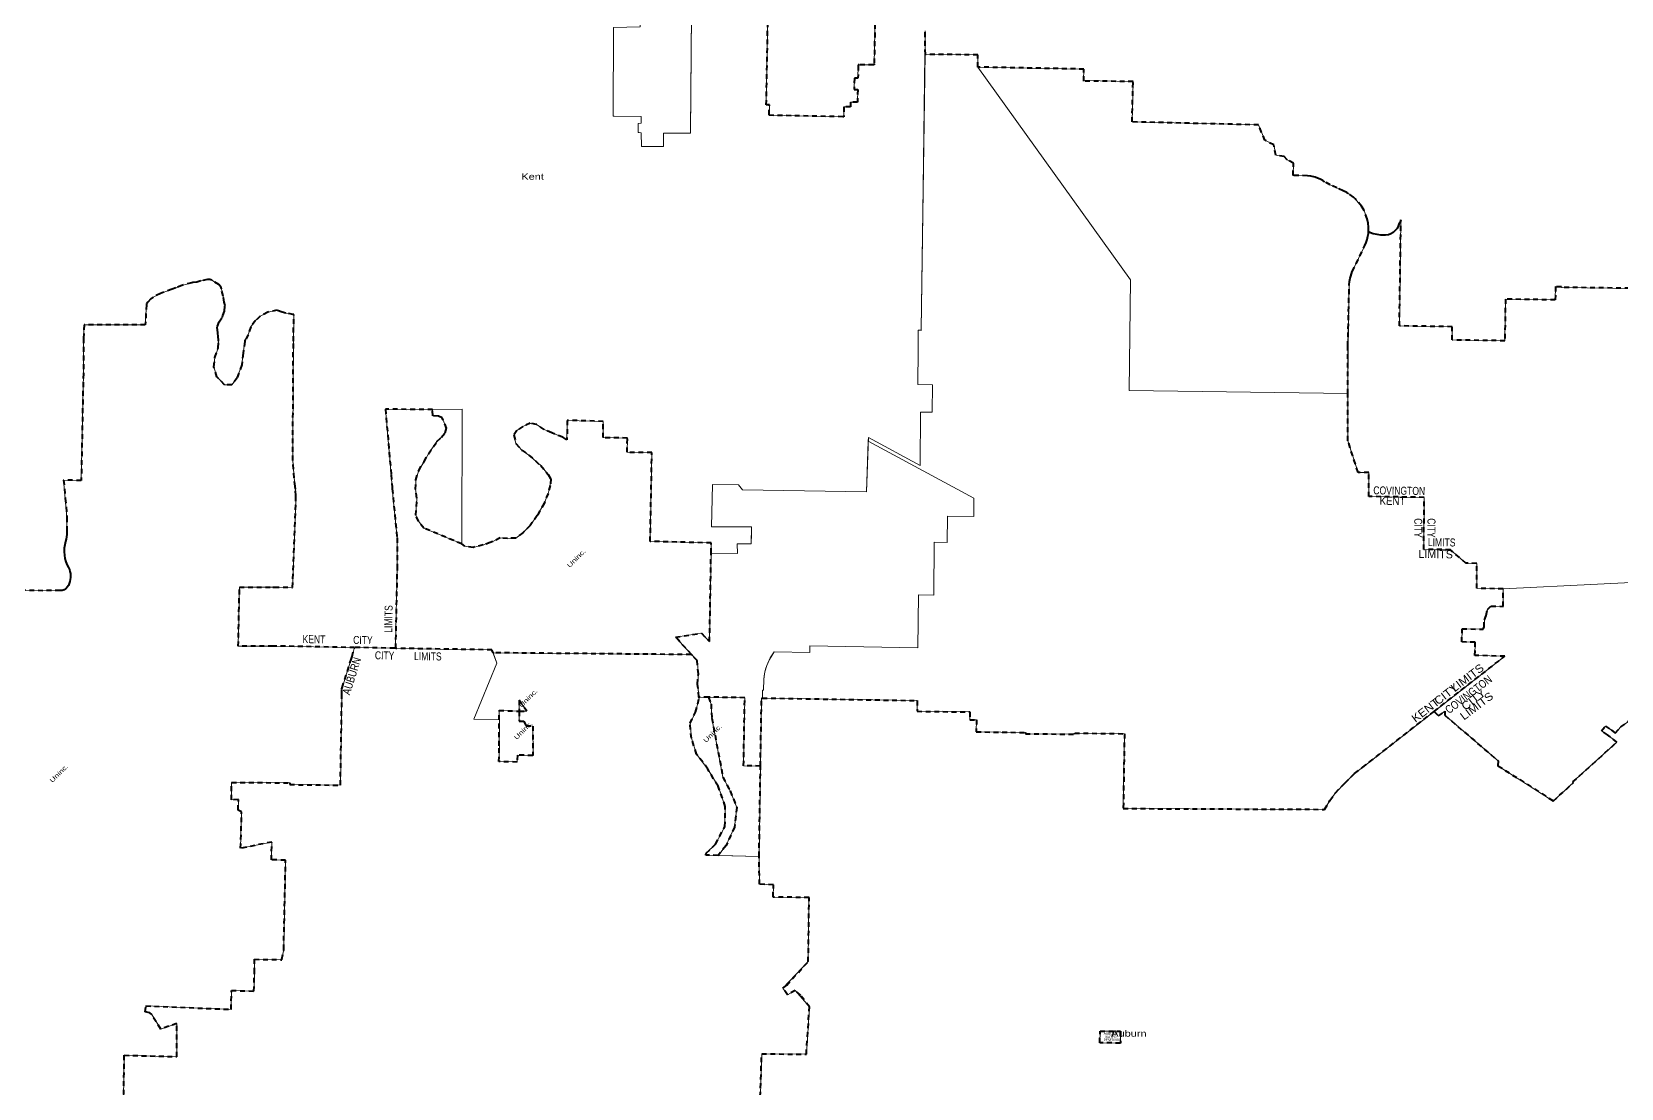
# Model space of a CAD drawing. Header units: feet. Extents: x -903180 to 1023491, y -707744 to 564635.
# Drawn here: x -317535 to -277822, y -62382 to -35986 of the extents above; entities that cross this region are included whole.
import ezdxf

# ---------------------------------------------------------------- set-up
doc = ezdxf.new("R2010")
doc.units = ezdxf.units.FT
doc.header["$LTSCALE"] = 80
doc.linetypes.add('SHORT_DASHED', pattern=[2.7, 1.5, -1.2])
for name, color, linetype, lineweight in [('13', 7, 'SHORT_DASHED', 40), ('58', 7, 'Continuous', 13), ('62', 7, 'Continuous', 13)]:
    doc.layers.add(name, color=color, linetype=linetype, lineweight=lineweight)
for name, color, linetype in [('14', 7, 'Continuous'), ('15', 7, 'Continuous'), ('36', 7, 'Continuous')]:
    doc.layers.add(name, color=color, linetype=linetype)

msp = doc.modelspace()

# ---------------------------------------------------------------- linework, layer by layer
at = {"layer": '13'}
for p, q in [((-316615.89, -49373.92), (-316595.67, -49420.87)), ((-300622.96, -52610.68), (-300864.94, -52606.76))]:
    msp.add_line(p, q, dxfattribs=at)
for points in [[(-296462.66, -35573.25), (-296486.54, -36797.48), (-296486.88, -36814.99), (-296506.93, -36814.87), (-296868.27, -36812.64), (-296888.25, -36812.52), (-296888.53, -36833.76), (-296892.58, -37145.18), (-296982.96, -37146.38), (-296988.99, -37429.6), (-296897.4, -37429.6), (-296904.63, -37742.95), (-297075.76, -37742.95), (-297078.17, -37863.47), (-297242.08, -37863.47), (-297244.33, -38088.45), (-297244.53, -38108.54), (-297269.25, -38108.06), (-299093.71, -38072.57), (-299113.64, -38072.19), (-299112.83, -38053.83), (-299103.08, -37830.75), (-299102.14, -37809.47), (-299122.2, -37809.84), (-299182.52, -37810.97), (-299126.54, -34751.85)], [(-284137.89, -40981.99), (-284135.69, -40969.85), (-284136.23, -40865.4), (-284144.5, -40767.85), (-284169.56, -40659.25), (-284255.85, -40438.47), (-284313.54, -40342.86), (-284437.44, -40188.04), (-284509.38, -40119.37), (-284641.29, -40022.21), (-284675.06, -40001.42), (-284765.62, -39956.13), (-284923.82, -39883.37), (-285091.99, -39811.25), (-285232.69, -39733.4), (-285280.58, -39702.5), (-285342.32, -39670.8), (-285413.84, -39639.92), (-285471.26, -39619.66), (-285580.46, -39591.94), (-285662.1, -39581.3), (-286017.04, -39574.34), (-286011.22, -39268.65), (-286167.16, -39187.68), (-286245.32, -39102.21), (-286448.25, -39069.51), (-286501.06, -38813.67), (-286724.37, -38697.5), (-286884.75, -38312.09), (-290042.51, -38237.62), (-290017.6, -37227.79), (-291245.06, -37218.27), (-291245.28, -36919.64), (-293899.9, -36867.64), (-293894.29, -36562.23), (-295207.55, -36549.15), (-295215.86, -35962.56)], [(-276750.73, -42406.99), (-279315.13, -42370.95), (-279314.91, -42355.95), (-279464.89, -42353.84), (-279469.65, -42683.81), (-280714.93, -42666.29), (-280730.08, -43706.64), (-282049.91, -43685.25), (-282045.1, -43355.28), (-283364.93, -43333.89), (-283326.39, -40687.98), (-283347.5, -40740.66), (-283374.31, -40792.76), (-283393.9, -40846.4), (-283423.8, -40897.98), (-283469.16, -40951.63), (-283521.74, -41001.15), (-283574.33, -41031.06), (-283635.16, -41055.82), (-283708.36, -41068.2), (-283758.88, -41067.17), (-283831.05, -41068.2), (-283922.81, -41054.79), (-284018.69, -41031.06), (-284083.65, -41006.3), (-284137.89, -40981.99)], [(-282499.08, -52970.65), (-280729.91, -51587.95), (-281476.18, -51569.01), (-281472.59, -51238.99), (-281802.52, -51230.62), (-281798.94, -50900.6), (-281269.95, -50914.03), (-281245.65, -50857.72), (-281240.56, -50680.87), (-281196.06, -50566.37), (-281166.82, -50417.51), (-281071.82, -50333.87), (-280773.28, -50341.45), (-280772.49, -49906.34), (-281432.47, -49889.58), (-281431.34, -49267.14), (-281700.95, -49263.26), (-282089.07, -48927.64), (-282750.71, -48918.11), (-282748.35, -47618), (-284128.32, -47598.13), (-284127.23, -46998.09), (-284396.57, -46994.21), (-284650.78, -46203.6), (-284648.64, -45025.38), (-284651.33, -43835.8), (-284617.37, -42310.38), (-284607.92, -42223.11), (-284594.01, -42145.23), (-284580.09, -42089.52), (-284541.2, -41977.1), (-284225.09, -41325.95), (-284192.93, -41251.83), (-284171.28, -41177.56), (-284151.69, -41088.84), (-284140.35, -41024.87), (-284137.89, -40981.99)], [(-309470.97, -51369.85), (-311511.14, -51332.95), (-312376.16, -51340.17), (-312344.38, -49860.79), (-311511.71, -49858.57), (-311494.24, -49858.51), (-311471.71, -49859.01), (-311021.28, -49868.94), (-310934.52, -47682.89), (-310934.11, -47645.73), (-310934.13, -47642.89), (-310934.6, -47572.38), (-310948.8, -47417.33), (-310953.39, -47339.55), (-310979.67, -47130.39), (-311015.11, -46696.07), (-311010.53, -46056.03), (-310999.1, -43714.16), (-310984.95, -43070.95), (-310984.5, -43050.49), (-311004.51, -43046.8), (-311183.34, -43013.76), (-311281.65, -42990.45), (-311403.2, -42945.46), (-311635.95, -42989.93), (-311826.65, -43091.95), (-311951.09, -43204.97), (-312062.06, -43360.46), (-312131.39, -43558.82), (-312203.44, -43686.53), (-312210.85, -43699.65), (-312214.77, -43726.53), (-312257.25, -44017.51), (-312288.36, -44311.27), (-312404.02, -44634.96), (-312535.28, -44805.65), (-312722.29, -44803.09), (-312908.68, -44607.31), (-312990.31, -44353.47), (-312957.4, -44122.11), (-312878.19, -43878.82), (-312872.19, -43717.61), (-312871.16, -43689.84), (-312872.86, -43677.61), (-312881.03, -43618.77), (-312885.27, -43495.9), (-312899.75, -43374.18), (-312895.1, -43342.74), (-312849.26, -43236.67), (-312770.84, -43104.89), (-312760.34, -43074.83), (-312718.44, -42962.67), (-312706.4, -42827.94), (-312725.31, -42745.13), (-312751.06, -42579.67), (-312795.02, -42419.99), (-312806.38, -42371.51), (-312857.67, -42300.32), (-313033.23, -42193.17), (-313087.27, -42172.27), (-313143.61, -42171.48), (-313309.22, -42209.43), (-313414.36, -42242.18), (-313509.06, -42248.91), (-313537.33, -42254.55), (-313785.88, -42321.54), (-313933.67, -42379.86), (-314028.87, -42420.81), (-314320.22, -42523.44), (-314500.74, -42617.55), (-314557.68, -42657.02), (-314637.46, -42744.49), (-314656.21, -42765.62), (-314667.64, -42778.5), (-314669.2, -42805.62), (-314698.05, -43307.39), (-316229.44, -43308.93), (-316239.84, -43643.45), (-316246.97, -44527.29), (-316299.27, -47196.98), (-316739.78, -47188.31), (-316697, -47643.3), (-316658.31, -48118.4), (-316655.26, -48428.79), (-316660.21, -48545.15), (-316677.29, -48660.35), (-316691.3, -48720.86), (-316712.03, -48804.72), (-316723.88, -48890.29), (-316726.72, -48976.63), (-316720.52, -49062.79), (-316705.34, -49147.83), (-316681.36, -49230.83), (-316648.84, -49310.86), (-316615.89, -49373.92)], [(-301048.83, -51547.54), (-301450.56, -51109.34), (-300797.76, -51015.82), (-300599.83, -51222.81), (-300562.91, -49011.12), (-300558.41, -48757.93), (-302083.08, -48719.07), (-302041.94, -46501.78), (-302659.12, -46492.63), (-302654.55, -46136.04), (-303262.59, -46126.89), (-303258.02, -45720.01), (-304158.77, -45694.8), (-304163.22, -46180.61), (-304267.44, -46115.05), (-304544.9, -46007.32), (-304736.2, -45921.03), (-304921.47, -45797.81), (-305080.77, -45765.27), (-305262.87, -45848.05), (-305416.5, -45945.53), (-305490.79, -46062.13), (-305436.87, -46275.7), (-305293.62, -46440.25), (-305114.36, -46562.68), (-304817.76, -46825.31), (-304636.12, -47043.53), (-304563.54, -47158.18), (-304581.24, -47320.2), (-304635.05, -47519.41), (-304734.28, -47772.29), (-304906.9, -48069.79), (-305079.81, -48319.25), (-305264.46, -48504.88), (-305443.66, -48635.31), (-305648.73, -48646.86), (-305835.3, -48633.89), (-306011.91, -48722.27), (-306080.55, -48746.26), (-306253.42, -48806.74), (-306504.39, -48867.72), (-306713.4, -48837.54), (-306792.31, -48783.22), (-307736.33, -48389.22), (-307872, -48215.87), (-307939.83, -48065.13), (-307912.51, -47636.47), (-307944.54, -47416.01), (-307940.77, -47180.48), (-307862.58, -46944), (-307734.45, -46721.66), (-307623.27, -46527.57), (-307412.24, -46226.09), (-307301.07, -46118.7), (-307206.86, -46005.64), (-307172.94, -45892.59), (-307278.46, -45632.56), (-307374.55, -45592.98), (-307517.76, -45577.91), (-307523.42, -45419.66), (-307964.62, -45421.7), (-308698.38, -45414.85), (-308554.37, -47053.81), (-308533.21, -47366.2), (-308531.56, -47390.66), (-308530, -47406.2), (-308406.93, -48632.2), (-308406.18, -49322.61), (-308448.72, -51368.31), (-308450.29, -51388.31)], [(-316595.67, -49420.87), (-316580.47, -49469.69), (-316570.46, -49519.82), (-316565.74, -49570.73), (-316566.37, -49621.85), (-316572.34, -49672.62), (-316583.58, -49722.5), (-316599.97, -49770.92), (-316621.34, -49817.37), (-316647.45, -49861.32), (-316672.47, -49895.53), (-316682.47, -49902.82), (-316704.66, -49916.52), (-316728.15, -49927.83), (-316752.7, -49936.61), (-316778.04, -49942.79), (-316803.88, -49946.28), (-316829.94, -49947.05), (-317256.44, -49950.55), (-318901.48, -49909.97), (-318907.61, -49829.34), (-322233.85, -49728.04), (-322243.15, -49874.72)], [(-315264.3, -64270.09), (-315223.42, -61559.16), (-313910.37, -61593.49), (-313910.37, -60763.16), (-314312.37, -60903.71), (-314538.45, -60542.77), (-314587.74, -60500.95), (-314700.12, -60472.85), (-314684.51, -60323.02), (-312555.63, -60413.55), (-312544.7, -59940.64), (-311982.83, -59956.24), (-311973.88, -59529.86), (-311973.59, -59528.62), (-311973.32, -59489.86), (-311971.01, -59161.41), (-311310.34, -59170.92), (-311289.32, -59171.23), (-311286.19, -59156.15), (-311243.41, -58950.1), (-311241.19, -58939.41), (-311240.56, -58910.1), (-311192.72, -56685.19), (-311546.76, -56675.02), (-311538.63, -56230.3), (-312316.07, -56385.98), (-312292.04, -55477.5), (-312378.37, -55432.96), (-312372.25, -55171.71), (-312542.43, -55172.85), (-312542.09, -54741.06), (-311089.31, -54750.48), (-311089.4, -54794.9), (-309824.17, -54808.61), (-309786.45, -52554.75), (-309785.56, -52419.62), (-309785.43, -52399.61), (-309779.15, -52379.62), (-309576.05, -51733.5), (-309570.31, -51713.5), (-309564.05, -51693.5), (-309533.86, -51596.97), (-309477.69, -51394.1), (-309470.97, -51369.85)], [(-308450.29, -51388.31), (-308470.29, -51387.95), (-309470.97, -51369.85)], [(-301048.83, -51547.54), (-301066.44, -51547.38), (-306010.2, -51502.11), (-306038.17, -51429), (-308430.29, -51391.51), (-308450.29, -51388.31)], [(-300864.94, -52606.76), (-300900.63, -52282.3), (-300878.18, -52027.16), (-300908.87, -51697.98), (-301027.83, -51570.11), (-301048.83, -51547.54)], [(-282499.08, -52970.65), (-282385.56, -53081), (-282227.74, -52958.39), (-282229.55, -53064.17), (-280898.84, -54203.37), (-280900.88, -54322.8), (-279520.22, -55206.87), (-279011.34, -54746.05), (-279028.75, -54728.09), (-277927.87, -53731.19), (-278163.14, -53552), (-278318.15, -53451.78), (-278215.32, -53339.65), (-278076.84, -53429.18), (-277974.39, -53507.21), (-277833.18, -53352.66), (-277667.26, -53239.33), (-277246.31, -52717.28), (-277128.97, -52639.77), (-277012.63, -52447.4), (-276942.73, -52393.94)], [(-300622.96, -52610.68), (-300563.92, -52785.7), (-300542.98, -53135.87), (-300267.4, -54609.18), (-300088.11, -54953.64), (-299919.68, -55364.38), (-299975.25, -55862.36), (-300189.7, -56327.49), (-300388.04, -56564.12), (-300676.71, -56556.97), (-300696.11, -56556.51), (-300690.5, -56538.44), (-300681.34, -56508.97), (-300451.21, -56280.73), (-300215.42, -55845.89), (-300206.63, -55341.92), (-300388.42, -54836.17), (-300640.74, -54408.89), (-300926.63, -54031.22), (-301054.65, -53637.06), (-301086.15, -53263.96), (-300949.36, -52982.78), (-300861.32, -52639.77), (-300864.94, -52606.76)], [(-299328.74, -54332.01), (-299748.68, -54325.17), (-299721.84, -52625.39), (-300622.96, -52610.68)], [(-299328.74, -54332.01), (-299301.9, -52632.23), (-299276.91, -52632.64), (-295413.2, -52696.55), (-295416.04, -52964.09), (-294094.12, -52980.67), (-294096.95, -53175.65), (-293931.96, -53177.72), (-293936.32, -53477.7), (-292708.42, -53493.1), (-292708.66, -53523.1), (-291473.57, -53538.6), (-291473.14, -53508.6), (-290234.47, -53524.14), (-290262.45, -55393.8), (-285236.93, -55414.58), (-285098.65, -55194.46), (-284960.83, -54999.09), (-284723.47, -54750.09), (-284482.28, -54516.42), (-284287, -54368.01), (-282499.08, -52970.65)], [(-299679.3, -63023.91), (-299347.18, -63025.46), (-299296.66, -61523.46), (-298182.19, -61531.19), (-298103.99, -60347.77), (-298322.06, -60063.16), (-298460.79, -59939.77), (-298656.24, -60045.41), (-298766.21, -59881.52), (-298671.65, -59807.64), (-298134.07, -59215.83), (-298112.86, -57617.09), (-299007.57, -57605.22), (-299006.31, -57296.78), (-299353.76, -57283.06), (-299362.9, -56588.16), (-299328.74, -54332.01)]]:
    msp.add_lwpolyline(points, dxfattribs=at)
for points in [[(-305354.16, -52961.63), (-305164.43, -52963.92), (-305358.37, -52689.52)], [(-305354.16, -52961.63), (-305359.87, -53210.79), (-305243.06, -53213.68), (-305183.86, -53326.23), (-305012.76, -53332.4), (-305018.2, -54066.32), (-305403.13, -54060.3), (-305403.93, -54234.22), (-305861.62, -54221.15), (-305852.2, -53824.63), (-305853.71, -53824.62), (-305856.61, -52943.64)], [(-290334.9, -60958.73), (-290335, -60978.68), (-290336.39, -61254.85), (-290846.87, -61244.43), (-290843.89, -60952.73), (-290359.36, -60958.44)]]:
    msp.add_lwpolyline(points, close=True, dxfattribs=at)
at = {"layer": '58'}
for points in [[(-300257.4, -34528.86), (-301042.33, -34536.33), (-301077, -38517.01), (-301751.91, -38521.71), (-301755.21, -38849.05), (-302304.21, -38850.27), (-302305.79, -38506.38), (-302380.47, -38505.96), (-302380.47, -38485.95), (-302380.47, -38273.8), (-302306.87, -38272.39), (-302307.66, -38099.87), (-303005.69, -38098.08), (-302998.24, -35875.53), (-302331.32, -35858.05), (-302324.59, -35375.67), (-302976.65, -35378.66), (-302979.17, -34093.92), (-300861.5, -34072.38), (-300887.15, -33403.06), (-300242.61, -33412.37)], [(-290119.13, -44946.61), (-284648.64, -45025.38), (-284650.78, -46203.6), (-284396.57, -46994.21), (-284127.23, -46998.09), (-284128.32, -47598.13), (-282748.35, -47618), (-282750.71, -48918.11), (-282089.07, -48927.64), (-281700.95, -49263.26), (-281431.34, -49267.14), (-281432.47, -49889.58), (-280772.49, -49906.34), (-280773.28, -50341.45), (-281071.82, -50333.87), (-281166.82, -50417.51), (-281196.06, -50566.37), (-281240.56, -50680.87), (-281245.65, -50857.72), (-281269.95, -50914.03), (-281798.94, -50900.6), (-281802.52, -51230.62), (-281472.59, -51238.99), (-281476.18, -51569.01), (-280729.91, -51587.95), (-284287, -54368.01), (-284482.28, -54516.42), (-284723.47, -54750.09), (-284960.83, -54999.09), (-285098.65, -55194.46), (-285236.93, -55414.58), (-290262.45, -55393.8), (-290234.47, -53524.14), (-291473.14, -53508.6), (-291473.57, -53538.6), (-292708.66, -53523.1), (-292708.42, -53493.1), (-293936.32, -53477.7), (-293931.96, -53177.72), (-294096.95, -53175.65), (-294094.12, -52980.67), (-295416.04, -52964.09), (-295413.2, -52696.55), (-299276.91, -52632.64), (-299273.75, -52432.66), (-299248.75, -52433.07), (-299247.45, -52158.72), (-299219.14, -51979.71), (-299172.72, -51821.1), (-299087.51, -51630.76), (-298983.71, -51482.26), (-298094.02, -51496.75), (-298093.23, -51331.76), (-295395.11, -51375.72), (-295380.9, -50055.78), (-294994.44, -50062.08), (-294989.9, -48741.97), (-294659.92, -48747.35), (-294657.65, -48087.29), (-293997.69, -48098.05), (-293996.11, -47637.66), (-296634.4, -46215.18), (-296631.29, -46125.75), (-295339.78, -46818.37), (-295326.06, -45489.14), (-295038.67, -45494.03), (-295031.19, -44804.52), (-295394.12, -44799.68), (-295390.73, -43925.56), (-295384.77, -43443.97), (-295306.68, -43443.67), (-295311.01, -43424.22), (-295261.77, -39876.2), (-295223.52, -36550.98), (-293894.29, -36562.23), (-293899.9, -36867.64), (-290081.71, -42180.04)], [(-290081.71, -42180.04), (-293899.9, -36867.64), (-291245.28, -36919.64), (-291254.12, -37202.08), (-290017.6, -37227.79), (-290043.04, -38238.28), (-286884.74, -38311.36), (-286724.37, -38697.5), (-286501.06, -38813.67), (-286448.25, -39069.51), (-286245.32, -39102.21), (-286167.16, -39187.68), (-286011.22, -39268.65), (-286017.04, -39574.34), (-285662.1, -39581.3), (-285580.46, -39591.94), (-285471.26, -39619.66), (-285342.32, -39670.8), (-285232.69, -39733.4), (-285091.99, -39811.25), (-284923.82, -39883.37), (-284675.06, -40001.42), (-284509.38, -40119.37), (-284313.54, -40342.86), (-284255.85, -40438.47), (-284169.56, -40659.25), (-284144.5, -40767.85), (-284135.69, -40969.85), (-284151.69, -41088.84), (-284225.09, -41325.95), (-284541.2, -41977.1), (-284594.96, -42142.69), (-284616.23, -42309.83), (-284651.33, -43835.8), (-284648.64, -45025.38), (-290119.13, -44946.61)], [(-306782.82, -45417.13), (-306792.31, -48783.22), (-307736.33, -48389.22), (-307872, -48215.87), (-307939.83, -48065.13), (-307912.51, -47636.47), (-307944.54, -47416.01), (-307940.77, -47180.48), (-307862.58, -46944), (-307734.45, -46721.66), (-307623.27, -46527.57), (-307412.24, -46226.09), (-307301.07, -46118.7), (-307206.86, -46005.64), (-307172.94, -45892.59), (-307278.46, -45632.56), (-307374.55, -45592.98), (-307517.76, -45577.91), (-307523.42, -45419.66), (-306782.82, -45417.13)], [(-299551.88, -48525.89), (-299549.2, -48357.9), (-300552.7, -48355.61), (-300526.41, -47300.69), (-299877.86, -47309.47), (-299780.39, -47433.11), (-296678.33, -47477.45), (-296634.4, -46215.18), (-293996.11, -47637.66), (-293997.69, -48098.05), (-294657.65, -48087.29), (-294659.92, -48747.35), (-294989.9, -48741.97), (-294994.44, -50062.08), (-295380.9, -50055.78), (-295395.11, -51375.72), (-298093.23, -51331.76), (-298094.02, -51496.75), (-298983.71, -51482.26), (-299039.16, -51562.53), (-299103.65, -51667.01), (-299139.88, -51745.19), (-299172.72, -51821.1), (-299194.23, -51886.81), (-299219.14, -51979.71), (-299237.26, -52079.41), (-299247.45, -52158.72), (-299248.75, -52433.07), (-299273.75, -52432.66), (-299276.91, -52632.64), (-299301.9, -52632.23), (-299328.74, -54332.01), (-299748.68, -54325.17), (-299721.84, -52625.39), (-300863.9, -52606.78), (-300900.63, -52282.3), (-300878.18, -52027.16), (-300908.87, -51697.98), (-301048.83, -51547.54), (-301450.56, -51109.34), (-300797.76, -51015.82), (-300599.83, -51222.81), (-300562.91, -49011.12), (-299904.65, -49017.37), (-299904.65, -49017.37), (-299910.37, -48776.21), (-299557.2, -48779.64)], [(-300388.04, -56564.12), (-300189.7, -56327.49), (-299975.25, -55862.36), (-299919.68, -55364.38), (-300088.11, -54953.64), (-300267.4, -54609.18), (-300542.98, -53135.87), (-300563.92, -52785.7), (-300622.96, -52610.68), (-299721.84, -52625.39), (-299748.68, -54325.17), (-299328.74, -54332.01), (-299362.9, -56588.16)], [(-290334.9, -60958.73), (-290335, -60978.68), (-290336.39, -61254.85), (-290846.87, -61244.43), (-290843.89, -60952.73), (-290359.36, -60958.44)]]:
    msp.add_lwpolyline(points, close=True, dxfattribs=at)
for points in [[(-301042.33, -34536.33), (-301076.59, -38469.36), (-301077.6, -38489.36), (-301077.17, -38509.36), (-301077, -38517.01), (-301751.91, -38521.71), (-301755.21, -38849.05), (-302304.21, -38850.27), (-302305.79, -38506.38), (-302362.8, -38506.06), (-302380.47, -38505.96), (-302380.47, -38485.95), (-302380.47, -38273.8), (-302306.87, -38272.39), (-302307.66, -38099.87), (-302987.39, -38098.13), (-303005.69, -38098.08), (-303005.62, -38078.08), (-302998.24, -35875.53)], [(-299103.08, -37830.75), (-299102.14, -37809.47), (-299122.2, -37809.84), (-299182.52, -37810.97), (-299126.54, -34751.85)], [(-296462.66, -35573.25), (-296486.54, -36797.48), (-296486.88, -36814.99), (-296506.93, -36814.87), (-296868.27, -36812.64), (-296888.25, -36812.52), (-296888.53, -36833.76), (-296892.58, -37145.18), (-296982.96, -37146.38), (-296988.99, -37429.6), (-296897.4, -37429.6), (-296904.63, -37742.95), (-297075.76, -37742.95), (-297078.17, -37863.47), (-297242.08, -37863.47), (-297244.33, -38088.45), (-297244.53, -38108.54), (-297269.25, -38108.06), (-299093.71, -38072.57), (-299113.64, -38072.19), (-299112.83, -38053.83), (-299103.08, -37830.75)], [(-308450.29, -51388.31), (-308448.72, -51368.31), (-308406.18, -49322.61), (-308406.93, -48632.2), (-308530, -47406.2), (-308531.56, -47390.66), (-308533.21, -47366.2), (-308554.37, -47053.81), (-308698.38, -45414.85), (-307964.62, -45421.7), (-306782.82, -45417.13), (-306792.31, -48783.22), (-306713.4, -48837.54), (-306504.39, -48867.72), (-306253.42, -48806.74), (-306080.55, -48746.26), (-306011.91, -48722.27), (-305835.3, -48633.89), (-305648.73, -48646.86), (-305443.66, -48635.31), (-305264.46, -48504.88), (-305079.81, -48319.25), (-304906.9, -48069.79), (-304734.28, -47772.29), (-304635.05, -47519.41), (-304581.24, -47320.2), (-304563.54, -47158.18), (-304636.12, -47043.53), (-304817.76, -46825.31), (-305114.36, -46562.68), (-305293.62, -46440.25), (-305436.87, -46275.7), (-305490.79, -46062.13), (-305416.5, -45945.53), (-305262.87, -45848.05), (-305080.77, -45765.27), (-304921.47, -45797.81), (-304736.2, -45921.03), (-304544.9, -46007.32), (-304267.44, -46115.05), (-304163.22, -46180.61), (-304158.77, -45694.8), (-303258.02, -45720.01), (-303262.59, -46126.89), (-302654.55, -46136.04), (-302659.12, -46492.63), (-302041.94, -46501.78), (-302083.08, -48719.07), (-300558.41, -48757.93), (-300562.98, -49015.09), (-299904.65, -49017.37), (-299910.37, -48776.21), (-299557.2, -48779.64), (-299549.2, -48357.9), (-300552.7, -48355.61), (-300526.41, -47300.69), (-299877.86, -47309.47), (-299780.39, -47433.11), (-296678.33, -47477.45), (-296631.29, -46125.75), (-295339.78, -46818.37), (-295326.06, -45489.14), (-295038.67, -45494.03), (-295031.19, -44804.52), (-295394.12, -44799.68), (-295390.73, -43925.56), (-295384.77, -43443.97), (-295331.27, -43444.63), (-295311.28, -43444.88), (-295311.01, -43424.22), (-295216.14, -36528.82), (-295215.86, -35962.56)], [(-273698.63, -49554.05), (-280772.49, -49906.34), (-281432.47, -49889.58), (-281431.34, -49267.14), (-281700.95, -49263.26), (-282089.07, -48927.64), (-282750.71, -48918.11), (-282748.35, -47618), (-284128.32, -47598.13), (-284127.23, -46998.09), (-284396.57, -46994.21), (-284650.78, -46203.6), (-284648.64, -45025.38), (-284648.14, -43783.75), (-284617.37, -42310.38), (-284607.92, -42223.11), (-284580.09, -42089.52), (-284541.2, -41977.1), (-284225.09, -41325.95), (-284225.09, -41325.95), (-284192.93, -41251.83), (-284151.69, -41088.84), (-284137.89, -40981.99), (-284018.69, -41031.06), (-283922.81, -41054.79), (-283831.05, -41068.2), (-283758.88, -41067.17), (-283708.36, -41068.2), (-283635.16, -41055.82), (-283574.33, -41031.06), (-283469.16, -40951.63), (-283423.8, -40897.98), (-283374.31, -40792.76), (-283326.39, -40687.98), (-283364.93, -43333.89), (-282045.1, -43355.28), (-282049.91, -43685.25), (-280730.08, -43706.64), (-280714.93, -42666.29), (-279469.65, -42683.81), (-279464.89, -42353.84), (-279314.91, -42355.95), (-279315.13, -42370.95), (-276750.73, -42406.99)], [(-316572.34, -49672.62), (-316566.37, -49621.85), (-316565.74, -49570.73), (-316570.46, -49519.82), (-316580.47, -49469.69), (-316595.67, -49420.87), (-316615.89, -49373.92), (-316648.84, -49310.86), (-316681.36, -49230.83), (-316705.34, -49147.83), (-316720.52, -49062.79), (-316726.72, -48976.63), (-316723.88, -48890.29), (-316712.03, -48804.72), (-316691.3, -48720.86), (-316677.29, -48660.35), (-316660.21, -48545.15), (-316655.26, -48428.79), (-316658.31, -48118.4), (-316697, -47643.3), (-316739.78, -47188.31), (-316299.27, -47196.98), (-316246.97, -44527.29), (-316239.84, -43643.45), (-316229.44, -43308.93), (-314698.05, -43307.39), (-314669.2, -42805.62), (-314667.64, -42778.5), (-314656.21, -42765.62), (-314637.46, -42744.49), (-314557.68, -42657.02), (-314500.74, -42617.55), (-314320.22, -42523.44), (-314028.87, -42420.81), (-313933.67, -42379.86), (-313785.88, -42321.54), (-313537.33, -42254.55), (-313509.06, -42248.91), (-313414.36, -42242.18), (-313309.22, -42209.43), (-313143.61, -42171.48), (-313087.27, -42172.27), (-313033.23, -42193.17), (-312857.67, -42300.32), (-312806.38, -42371.51), (-312795.02, -42419.99), (-312751.06, -42579.67), (-312725.31, -42745.13), (-312706.4, -42827.94), (-312718.44, -42962.67), (-312760.34, -43074.83), (-312770.84, -43104.89), (-312849.26, -43236.67), (-312895.1, -43342.74), (-312899.75, -43374.18), (-312885.27, -43495.9), (-312881.03, -43618.77), (-312872.86, -43677.61), (-312871.16, -43689.84), (-312872.19, -43717.61), (-312878.19, -43878.82), (-312957.4, -44122.11), (-312990.31, -44353.47), (-312908.68, -44607.31), (-312722.29, -44803.09), (-312535.28, -44805.65), (-312404.02, -44634.96), (-312288.36, -44311.27), (-312257.25, -44017.51), (-312214.77, -43726.53), (-312210.85, -43699.65), (-312203.44, -43686.53), (-312131.39, -43558.82), (-312062.06, -43360.46), (-311951.09, -43204.97), (-311826.65, -43091.95), (-311635.95, -42989.93), (-311403.2, -42945.46), (-311281.65, -42990.45), (-311183.34, -43013.76), (-311004.51, -43046.8), (-310984.5, -43050.49), (-310984.95, -43070.95), (-310999.1, -43714.16), (-311010.53, -46056.03), (-311015.11, -46696.07), (-310979.67, -47130.39), (-310953.39, -47339.55), (-310948.8, -47417.33), (-310934.6, -47572.38), (-310934.13, -47642.89), (-310934.11, -47645.73), (-310934.52, -47682.89), (-311021.28, -49868.94), (-311471.71, -49859.01), (-311494.24, -49858.51), (-311511.71, -49858.57), (-312344.38, -49860.79), (-312376.16, -51340.17), (-311511.14, -51332.95), (-309470.97, -51369.85)], [(-277667.26, -53239.33), (-277833.18, -53352.66), (-277974.39, -53507.21), (-278076.84, -53429.18), (-278215.32, -53339.65), (-278318.15, -53451.78), (-278163.14, -53552), (-277927.87, -53731.19), (-279028.75, -54728.09), (-279011.34, -54746.05), (-279520.22, -55206.87), (-280900.88, -54322.8), (-280898.84, -54203.37), (-282229.55, -53064.17), (-282227.74, -52958.39), (-282385.56, -53081), (-282499.06, -52970.67), (-280729.91, -51587.95), (-281476.18, -51569.01), (-281472.59, -51238.99), (-281802.52, -51230.62), (-281798.94, -50900.6), (-281269.95, -50914.03), (-281245.65, -50857.72), (-281240.56, -50680.87), (-281196.06, -50566.37), (-281166.82, -50417.51), (-281071.82, -50333.87), (-280773.28, -50341.45), (-280772.49, -49906.34), (-273698.63, -49554.05)], [(-318901.48, -49909.97), (-317256.44, -49950.55), (-316829.94, -49947.05), (-316803.88, -49946.28), (-316778.04, -49942.79), (-316752.7, -49936.61), (-316728.15, -49927.83), (-316704.66, -49916.52), (-316682.47, -49902.82), (-316672.47, -49895.53), (-316647.45, -49861.32), (-316621.34, -49817.37), (-316599.97, -49770.92), (-316583.58, -49722.5), (-316572.34, -49672.62)], [(-300696.11, -56556.51), (-300690.5, -56538.44), (-300681.34, -56508.97), (-300451.21, -56280.73), (-300215.42, -55845.89), (-300206.63, -55341.92), (-300388.42, -54836.17), (-300640.74, -54408.89), (-300926.63, -54031.22), (-301054.65, -53637.06), (-301086.15, -53263.96), (-300949.36, -52982.78), (-300861.32, -52639.77), (-300900.63, -52282.3), (-300878.18, -52027.16), (-300908.87, -51697.98), (-301027.83, -51570.11), (-301048.83, -51547.54), (-301066.44, -51547.38), (-306010.2, -51502.11), (-305911.91, -51760.41), (-306493.36, -53162.09), (-305846.99, -53168.01), (-305856.61, -52943.64), (-305354.16, -52961.63), (-305358.37, -52689.52), (-305164.43, -52963.92), (-305354.16, -52961.63), (-305359.87, -53210.79), (-305243.06, -53213.68), (-305183.86, -53326.23), (-305012.76, -53332.4), (-305007.83, -54065.76), (-305405.41, -54060.66), (-305405.41, -54096.36), (-305405.41, -54228.95), (-305861.62, -54221.15), (-305852.2, -53824.63), (-305853.71, -53824.62), (-305846.99, -53168.01), (-306493.36, -53162.09), (-305911.91, -51760.41), (-306038.17, -51429), (-306813.68, -51416.39), (-308430.29, -51391.51), (-308450.29, -51388.31), (-308470.29, -51387.95), (-309470.97, -51369.85), (-309477.69, -51394.1), (-309533.86, -51596.97), (-309564.05, -51693.5), (-309570.31, -51713.5), (-309576.05, -51733.5), (-309779.15, -52379.62), (-309785.43, -52399.61), (-309785.56, -52419.62), (-309786.45, -52554.75), (-309824.17, -54808.61), (-311089.4, -54794.9), (-311089.31, -54750.48), (-312542.09, -54741.06), (-312542.43, -55172.85), (-312372.25, -55171.71), (-312378.37, -55432.96), (-312292.04, -55477.5), (-312316.07, -56385.98), (-311538.63, -56230.3), (-311546.76, -56675.02), (-311192.72, -56685.19), (-311240.56, -58910.1), (-311241.19, -58939.41), (-311243.41, -58950.1), (-311286.19, -59156.15), (-311289.32, -59171.23), (-311310.34, -59170.92), (-311971.01, -59161.41), (-311973.32, -59489.86), (-311973.59, -59528.62), (-311973.88, -59529.86), (-311982.83, -59956.24), (-312544.7, -59940.64), (-312555.63, -60413.55), (-314684.51, -60323.02), (-314700.12, -60472.85), (-314587.74, -60500.95), (-314538.45, -60542.77), (-314312.37, -60903.71), (-313910.37, -60763.16), (-313910.37, -61593.49), (-315223.42, -61559.16), (-315264.3, -64270.09)], [(-309470.97, -51369.85), (-308470.29, -51387.95), (-308450.29, -51388.31)], [(-299347.18, -63025.46), (-299296.66, -61523.46), (-298182.19, -61531.19), (-298103.99, -60347.77), (-298460.79, -59939.77), (-298656.24, -60045.41), (-298766.21, -59881.52), (-298134.07, -59215.83), (-298119.39, -57621.37), (-299007.57, -57605.22), (-299006.31, -57296.78), (-299353.76, -57283.06), (-299362.9, -56588.16), (-300676.71, -56556.97), (-300696.11, -56556.51)]]:
    msp.add_lwpolyline(points, dxfattribs=at)

# ---------------------------------------------------------------- texts
at = {"layer": '14', "width": 0.8}
msp.add_text('AUBURN', height=59.35, dxfattribs=at).set_placement((-290752.25, -61044.27))
at = {"layer": '15'}
for s, rotation, width, p in [('COVINGTON', 359.175, 0.8, (-284016.92, -47542.03)), ('KENT ', 359.175, 0.9, (-283859.75, -47802.27)), ('CITY', 269.896, 0.8, (-282992.81, -48140.12)), ('CITY', 269.896, 0.8, (-282662.7, -48140.12)), ('LIMITS', 359.175, 0.8, (-282653.98, -48836.47)), ('LIMITS', 89.118, 0.8, (-308528.8, -51003.98)), ('KENT', 358.964, 0.8, (-310771.77, -51258.31)), ('CITY', 359.118, 0.8, (-309506.56, -51280.21)), ('AUBURN', 72.669, 0.85, (-309589.28, -52570.5)), ('CITY', 359.118, 0.8, (-308963.53, -51663.96)), ('LIMITS', 359.118, 0.8, (-307984.84, -51684.04)), (' LIMITS', 37.175, 1.1, (-282051.87, -52541.86)), ('CITY', 37.896, 1.1, (-282397.78, -52818.67)), ('COVINGTON', 37.175, 0.85, (-282125.46, -53037.94)), ('CITY', 37.896, 1.1, (-281718.31, -52952.75)), ('KENT ', 37.175, 1.1, (-282964.5, -53253.46)), (' LIMITS', 37.175, 1.1, (-281816.73, -53247.17))]:
    msp.add_text(s, height=200, rotation=rotation, dxfattribs=dict(at, width=width)).set_placement(p)
msp.add_text(' LIMITS', height=200, rotation=359.175, dxfattribs=at).set_placement((-282965.22, -49130.08))
at = {"layer": '36', "width": 1.3}
for s, p in [('Kent', (-305303.19, -39681.21)), ('Auburn', (-290564.13, -61093.54))]:
    msp.add_text(s, height=157.5, dxfattribs=at).set_placement(p)
at = {"layer": '36', "width": 1.35}
for p in [(-304094.41, -49384.36), (-305295.68, -52880.67), (-305419.2, -53683.55), (-300688.34, -53757.67), (-317020.37, -54758.44)]:
    msp.add_text('Uninc.', height=113, rotation=45, dxfattribs=at).set_placement(p)
at = {"layer": '62'}
for s, width, p in [('RESERVOIR', 0.75, (-290753.89, -61205.33)), ('WATER', 0.8, (-290719.1, -61129.55))]:
    msp.add_text(s, height=59.35, dxfattribs=dict(at, width=width)).set_placement(p)

doc.saveas('drawing.dxf')
